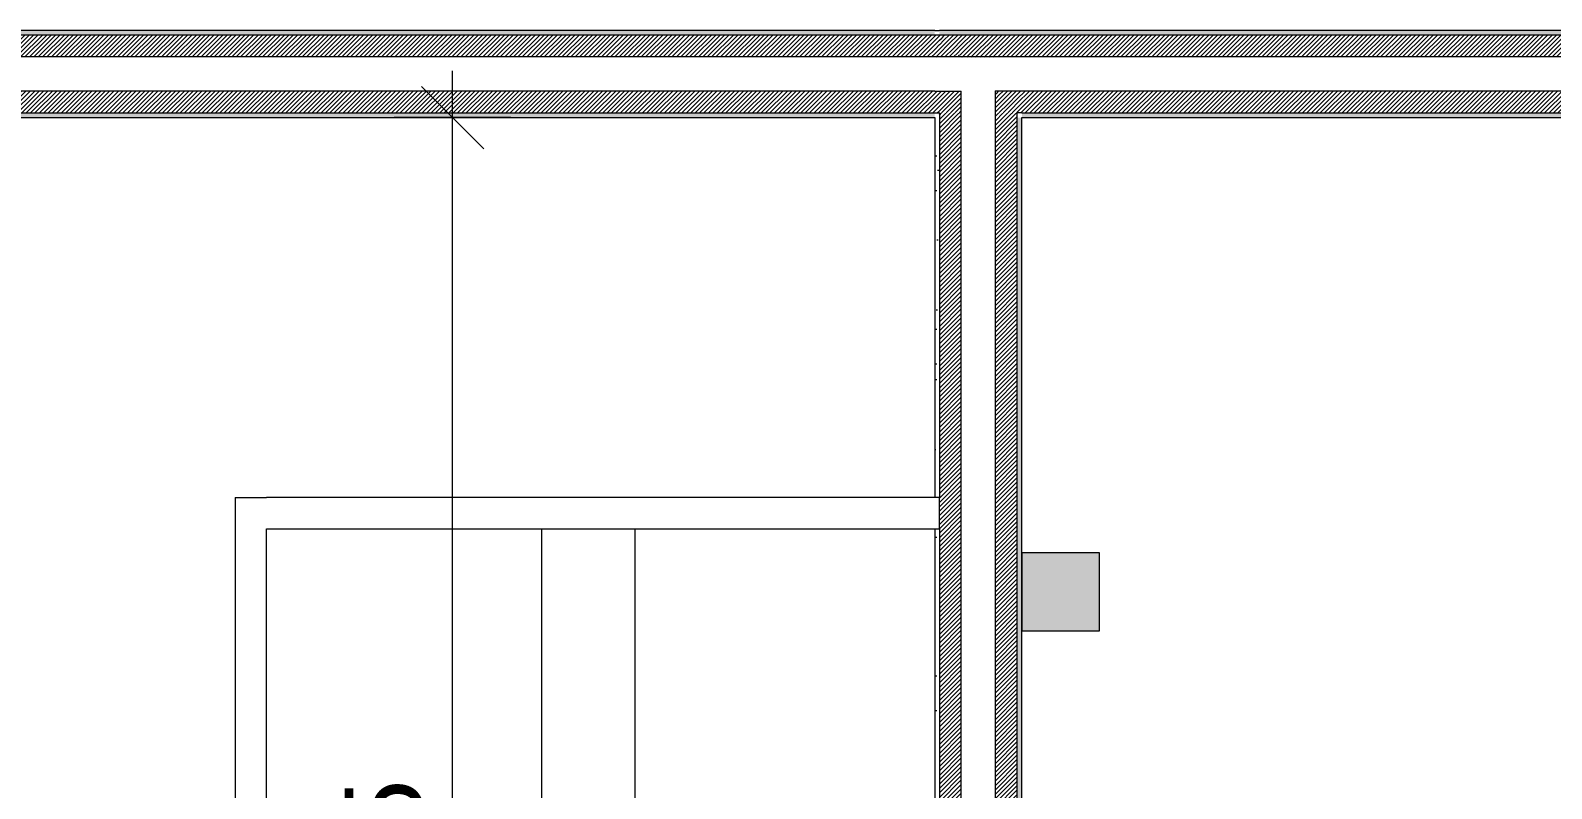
# Model space of a CAD drawing. Header units: millimetres. Extents: x 141848 to 1648660, y -821378 to -151356.
# Drawn here: x 182390 to 187278, y -190870 to -188434 of the extents above; entities that cross this region are included whole.
import ezdxf

# ---------------------------------------------------------------- set-up
doc = ezdxf.new("R2010")
doc.units = ezdxf.units.MM
doc.header["$MEASUREMENT"] = 0
doc.linetypes.add('Wipeout_Contour', pattern=[1000, 0, -1000])
for name, color, linetype in [('ASSIETTE', 7, 'Continuous'), ('Cotations - 1_100', 7, 'Continuous'), ('Nouveau_Co-Structure', 7, 'Continuous'), ('Structure - Murs extérieurs', 7, 'Continuous')]:
    doc.layers.add(name, color=color, linetype=linetype)
doc.styles.add('STYLE_GENERE_2', font='')
doc.styles.get('STYLE_GENERE_2').set_extended_font_data('Arial')
doc.dimstyles.new('STYLE_GENERE__1', dxfattribs={"dimtxt": 250, "dimasz": 190, "dimexe": 1.25, "dimexo": 0.625, "dimgap": 0, "dimtad": 1, "dimlfac": 0.001, "dimtxsty": 'STYLE_GENERE_2', "dimblk": 'ARROWHEAD_6', "dimblk1": 'ARROWHEAD_6', "dimblk2": 'ARROWHEAD_6', "dimcen": 2.5, "dimse1": 1, "dimse2": 1, "dimclrd": 7, "dimclre": 7, "dimclrt": 7, "dimazin": 3, "dimtfac": 1, "dimtmove": 0, "dimatfit": 3})
doc.dimstyles.new('STYLE_GENERE__2', dxfattribs={"dimtxt": 250, "dimasz": 190, "dimexe": 1.25, "dimexo": 0.625, "dimgap": 0, "dimtad": 1, "dimlfac": 0.001, "dimtxsty": 'STYLE_GENERE_2', "dimblk": 'ARROWHEAD_6', "dimblk1": 'ARROWHEAD_6', "dimblk2": 'ARROWHEAD_6', "dimcen": 2.5, "dimse1": 1, "dimse2": 1, "dimclrd": 7, "dimclre": 7, "dimclrt": 7, "dimazin": 3, "dimtfac": 1, "dimtmove": 0, "dimatfit": 3})
pattern_1 = [(45, (0, 175), (-55.68466, 55.68466), [0, -52.5, 0, -78.75]), (110, (175, 175), (74.000794, 26.934086), [0, -38.5, 0, -66.5])]
pattern_2 = [(45, (0, 0), (-7.0710678, 7.0710678), [])]

# ---------------------------------------------------------------- blocks, each defined once
blk = doc.blocks.new('Mur_8_1', base_point=(185576, -188434))
at = {"color": 254, "linetype": 'Wipeout_Contour', "lineweight": 0, "ltscale": 792860.084989}
blk.add_wipeout([(185311, -188434), (185296, -188434), (185311, -188449)], dxfattribs=at)
at = {"color": 254, "linetype": 'Wipeout_Contour', "lineweight": 0, "ltscale": 793984.345328}
blk.add_wipeout([(185576, -188699), (185561, -188699), (185576, -188714)], dxfattribs=at)
at = {"color": 254, "linetype": 'Wipeout_Contour', "lineweight": 0, "ltscale": 1059670.608123299}
blk.add_wipeout([(185296, -188714), (185296, -189935.1), (185311, -189935.1), (185311, -188714)], dxfattribs=at)
at = {"color": 254, "linetype": 'Wipeout_Contour', "lineweight": 0, "ltscale": 1066940.67692352}
blk.add_wipeout([(185296, -190035.1), (185296, -193676.5), (185311, -193676.5), (185311, -190035.1)], dxfattribs=at)
at = {"linetype": 'Continuous', "lineweight": 5, "true_color": 0x5f5f5f}
h = blk.add_hatch(dxfattribs=at)
h.set_pattern_fill('Enduit_0001', color=251, style=0, pattern_type=2)
h.set_pattern_definition(pattern_1)
h.paths.add_polyline_path([(185311, -188434), (185296, -188434), (185311, -188449)])
h = blk.add_hatch(dxfattribs=at)
h.set_pattern_fill('Enduit_0001', color=251, style=0, pattern_type=2)
h.set_pattern_definition(pattern_1)
h.paths.add_polyline_path([(185576, -188699), (185561, -188699), (185576, -188714)])
h = blk.add_hatch(dxfattribs=at)
h.set_pattern_fill('Enduit_0001', color=251, style=0, pattern_type=2)
h.set_pattern_definition(pattern_1)
h.paths.add_polyline_path([(185296, -188714), (185296, -189935.1), (185311, -189935.1), (185311, -188714)])
h = blk.add_hatch(dxfattribs=at)
h.set_pattern_fill('Enduit_0001', color=251, style=0, pattern_type=2)
h.set_pattern_definition(pattern_1)
h.paths.add_polyline_path([(185296, -190035.1), (185296, -193676.5), (185311, -193676.5), (185311, -190035.1)])
at = {"color": 254, "linetype": 'Wipeout_Contour', "lineweight": 0, "ltscale": 793040.068969}
blk.add_wipeout([(185381, -188449), (185311, -188449), (185381, -188519)], dxfattribs=at)
at = {"color": 254, "linetype": 'Wipeout_Contour', "lineweight": 0, "ltscale": 1057903.902351257}
blk.add_wipeout([(185296, -188699), (185296, -188714), (185311, -188714), (185311, -188699)], dxfattribs=at)
at = {"linetype": 'Continuous', "lineweight": 5, "true_color": 0x5f5f5f}
h = blk.add_hatch(dxfattribs=at)
h.set_pattern_fill('Briques_terre_cuite__int_97', color=251, style=0, pattern_type=2)
h.set_pattern_definition(pattern_2)
h.paths.add_polyline_path([(185381, -188449), (185311, -188449), (185381, -188519)])
h = blk.add_hatch(dxfattribs=at)
h.set_pattern_fill('Enduit_0001', color=251, style=0, pattern_type=2)
h.set_pattern_definition(pattern_1)
h.paths.add_polyline_path([(185296, -188699), (185296, -188714), (185311, -188714), (185311, -188699)])
at = {"color": 254, "linetype": 'Wipeout_Contour', "lineweight": 0, "ltscale": 792861.677253}
blk.add_wipeout([(185296, -188449), (185311, -188449), (185296, -188434)], dxfattribs=at)
at = {"color": 254, "linetype": 'Wipeout_Contour', "lineweight": 0, "ltscale": 793421.662968}
blk.add_wipeout([(185491, -188519), (185381, -188519), (185491, -188629)], dxfattribs=at)
at = {"linetype": 'Continuous', "lineweight": 5, "true_color": 0x5f5f5f}
h = blk.add_hatch(dxfattribs=at)
h.set_pattern_fill('Enduit_0001', color=251, style=0, pattern_type=2)
h.set_pattern_definition(pattern_1)
h.paths.add_polyline_path([(185296, -188449), (185311, -188449), (185296, -188434)])
at = {"color": 254, "linetype": 'Wipeout_Contour', "lineweight": 0, "ltscale": 793803.717811}
blk.add_wipeout([(185561, -188629), (185491, -188629), (185561, -188699)], dxfattribs=at)
at = {"linetype": 'Continuous', "lineweight": 5, "true_color": 0x5f5f5f}
h = blk.add_hatch(dxfattribs=at)
h.set_pattern_fill('Briques_terre_cuite__int_97', color=251, style=0, pattern_type=2)
h.set_pattern_definition(pattern_2)
h.paths.add_polyline_path([(185561, -188629), (185491, -188629), (185561, -188699)])
at = {"color": 254, "linetype": 'Wipeout_Contour', "lineweight": 0, "ltscale": 1066505.331466418}
blk.add_wipeout([(185576, -188714), (185561, -188714), (185561, -194171.4), (185576, -194171.4)], dxfattribs=at)
at = {"linetype": 'Continuous', "lineweight": 5, "true_color": 0x5f5f5f}
h = blk.add_hatch(dxfattribs=at)
h.set_pattern_fill('Enduit_0001', color=251, style=0, pattern_type=2)
h.set_pattern_definition(pattern_1)
h.paths.add_polyline_path([(185576, -188714), (185561, -188714), (185561, -194171.4), (185576, -194171.4)])
at = {"color": 254, "linetype": 'Wipeout_Contour', "lineweight": 0, "ltscale": 793985.937339}
blk.add_wipeout([(185561, -188714), (185576, -188714), (185561, -188699)], dxfattribs=at)
at = {"linetype": 'Continuous', "lineweight": 5, "true_color": 0x5f5f5f}
h = blk.add_hatch(dxfattribs=at)
h.set_pattern_fill('Enduit_0001', color=251, style=0, pattern_type=2)
h.set_pattern_definition(pattern_1)
h.paths.add_polyline_path([(185561, -188714), (185576, -188714), (185561, -188699)])
at = {"color": 254, "linetype": 'Wipeout_Contour', "lineweight": 0, "ltscale": 1066365.626022931}
blk.add_wipeout([(185561, -188699), (185491, -188699), (185491, -194171.4), (185561, -194171.4)], dxfattribs=at)
at = {"linetype": 'Continuous', "lineweight": 5, "true_color": 0x5f5f5f}
h = blk.add_hatch(dxfattribs=at)
h.set_pattern_fill('Briques_terre_cuite__int_97', color=251, style=0, pattern_type=2)
h.set_pattern_definition(pattern_2)
h.paths.add_polyline_path([(185561, -188699), (185491, -188699), (185491, -194171.4), (185561, -194171.4)])
at = {"color": 254, "linetype": 'Wipeout_Contour', "lineweight": 0, "ltscale": 793805.962119}
blk.add_wipeout([(185491, -188699), (185561, -188699), (185491, -188629)], dxfattribs=at)
at = {"linetype": 'Continuous', "lineweight": 5, "true_color": 0x5f5f5f}
h = blk.add_hatch(dxfattribs=at)
h.set_pattern_fill('Briques_terre_cuite__int_97', color=251, style=0, pattern_type=2)
h.set_pattern_definition(pattern_2)
h.paths.add_polyline_path([(185491, -188699), (185561, -188699), (185491, -188629)])
at = {"color": 7, "linetype": 'Continuous', "lineweight": 5}
for p in [(185576, -188699), (185561, -194171.4)]:
    blk.add_line(p, (185561, -188699), dxfattribs=at)
at = {"color": 7, "linetype": 'Continuous', "lineweight": 5, "flags": 128}
blk.add_lwpolyline([(185576, -194171.4), (185576, -188714)], dxfattribs=at)
at = {"color": 254, "linetype": 'Wipeout_Contour', "lineweight": 0, "ltscale": 1066015.274817253}
blk.add_wipeout([(185491, -188629), (185381, -188629), (185381, -194171.4), (185491, -194171.4)], dxfattribs=at)
at = {"color": 254, "linetype": 'Wipeout_Contour', "lineweight": 0, "ltscale": 793424.382272}
blk.add_wipeout([(185381, -188629), (185491, -188629), (185381, -188519)], dxfattribs=at)
at = {"color": 254, "linetype": 'Wipeout_Contour', "lineweight": 0, "ltscale": 1065170.805612834}
blk.add_wipeout([(185311, -188699), (185311, -193691.5), (185381, -193691.5), (185381, -188699)], dxfattribs=at)
at = {"linetype": 'Continuous', "lineweight": 5, "true_color": 0x5f5f5f}
h = blk.add_hatch(dxfattribs=at)
h.set_pattern_fill('Briques_terre_cuite__int_97', color=251, style=0, pattern_type=2)
h.set_pattern_definition(pattern_2)
h.paths.add_polyline_path([(185311, -188699), (185311, -193691.5), (185381, -193691.5), (185381, -188699)])
at = {"color": 7, "linetype": 'Continuous', "lineweight": 5}
for p, q in [((185561, -188629), (185491, -188629)), ((185491, -194171.4), (185491, -188629)), ((185311, -189935.1), (185296, -189935.1)), ((185311, -190035.1), (185311, -189935.1)), ((185296, -190035.1), (185311, -190035.1)), ((185311, -190035.1), (185311, -193691.5))]:
    blk.add_line(p, q, dxfattribs=at)
at = {"color": 7, "linetype": 'Continuous', "lineweight": 5, "flags": 128}
blk.add_lwpolyline([(185296, -190035.1), (185296, -193676.5)], dxfattribs=at)
at = {"color": 7, "linetype": 'Continuous', "lineweight": 5}
blk.add_point((185491, -188629), dxfattribs=at)
at = {"color": 254, "linetype": 'Wipeout_Contour', "lineweight": 0, "ltscale": 793042.314077}
blk.add_wipeout([(185311, -188519), (185381, -188519), (185311, -188449)], dxfattribs=at)
at = {"linetype": 'Continuous', "lineweight": 5, "true_color": 0x5f5f5f}
h = blk.add_hatch(dxfattribs=at)
h.set_pattern_fill('Briques_terre_cuite__int_97', color=251, style=0, pattern_type=2)
h.set_pattern_definition(pattern_2)
h.paths.add_polyline_path([(185311, -188519), (185381, -188519), (185311, -188449)])
at = {"color": 7, "linetype": 'Continuous', "lineweight": 5}
for p, q in [((185311, -188449), (185296, -188449)), ((185381, -188449), (185311, -188449)), ((185381, -188519), (185311, -188519)), ((185491, -188519), (185381, -188519))]:
    blk.add_line(p, q, dxfattribs=at)
at = {"color": 7, "linetype": 'Continuous', "lineweight": 5, "flags": 128}
blk.add_lwpolyline([(185296, -188434), (185311, -188434)], dxfattribs=at)
at = {"color": 7, "linetype": 'Continuous', "lineweight": 5}
for p in [(185311, -188519), (185381, -188519)]:
    blk.add_point(p, dxfattribs=at)
at = {"color": 254, "linetype": 'Wipeout_Contour', "lineweight": 0, "ltscale": 1057901.7513548}
blk.add_wipeout([(185311, -188629), (185311, -188699), (185381, -188699), (185381, -188629)], dxfattribs=at)
at = {"linetype": 'Continuous', "lineweight": 5, "true_color": 0x5f5f5f}
h = blk.add_hatch(dxfattribs=at)
h.set_pattern_fill('Briques_terre_cuite__int_97', color=251, style=0, pattern_type=2)
h.set_pattern_definition(pattern_2)
h.paths.add_polyline_path([(185311, -188629), (185311, -188699), (185381, -188699), (185381, -188629)])
at = {"color": 7, "linetype": 'Continuous', "lineweight": 5}
for p, q in [((185311, -188629), (185381, -188629)), ((185381, -188699), (185381, -188629)), ((185296, -188699), (185311, -188699)), ((185311, -188699), (185311, -189935.1)), ((185381, -193691.5), (185381, -188699))]:
    blk.add_line(p, q, dxfattribs=at)
at = {"color": 7, "linetype": 'Continuous', "lineweight": 5, "flags": 128}
blk.add_lwpolyline([(185296, -188714), (185296, -189935.1)], dxfattribs=at)
blk = doc.blocks.new('Mur_75_1', base_point=(185576, -188434))
at = {"color": 254, "linetype": 'Wipeout_Contour', "lineweight": 0, "ltscale": 1066577.893800127}
blk.add_wipeout([(185311, -188449), (191961, -188449), (191961, -188434), (185311, -188434)], dxfattribs=at)
at = {"color": 254, "linetype": 'Wipeout_Contour', "lineweight": 0, "ltscale": 1067320.987333229}
blk.add_wipeout([(185576, -188714), (191696, -188714), (191696, -188699), (185576, -188699)], dxfattribs=at)
at = {"linetype": 'Continuous', "lineweight": 5, "true_color": 0x5f5f5f}
h = blk.add_hatch(dxfattribs=at)
h.set_pattern_fill('Enduit_0001', color=251, style=0, pattern_type=2)
h.set_pattern_definition(pattern_1)
h.paths.add_polyline_path([(185311, -188449), (191961, -188449), (191961, -188434), (185311, -188434)])
h = blk.add_hatch(dxfattribs=at)
h.set_pattern_fill('Enduit_0001', color=251, style=0, pattern_type=2)
h.set_pattern_definition(pattern_1)
h.paths.add_polyline_path([(185576, -188714), (191696, -188714), (191696, -188699), (185576, -188699)])
at = {"color": 254, "linetype": 'Wipeout_Contour', "lineweight": 0, "ltscale": 1066696.329537219}
blk.add_wipeout([(185381, -188519), (191891, -188519), (191891, -188449), (185381, -188449)], dxfattribs=at)
at = {"linetype": 'Continuous', "lineweight": 5, "true_color": 0x5f5f5f}
h = blk.add_hatch(dxfattribs=at)
h.set_pattern_fill('Briques_terre_cuite__int_97', color=251, style=0, pattern_type=2)
h.set_pattern_definition(pattern_2)
h.paths.add_polyline_path([(185381, -188519), (191891, -188519), (191891, -188449), (185381, -188449)])
at = {"color": 7, "linetype": 'Continuous', "lineweight": 5}
for p, q in [((185381, -188449), (185311, -188449)), ((191891, -188449), (185381, -188449))]:
    blk.add_line(p, q, dxfattribs=at)
at = {"color": 7, "linetype": 'Continuous', "lineweight": 5, "flags": 128}
blk.add_lwpolyline([(191961, -188434), (185311, -188434)], dxfattribs=at)
at = {"color": 254, "linetype": 'Wipeout_Contour', "lineweight": 0, "ltscale": 1066948.192809023}
blk.add_wipeout([(185491, -188629), (191781, -188629), (191781, -188519), (185491, -188519)], dxfattribs=at)
at = {"color": 7, "linetype": 'Continuous', "lineweight": 5}
for p, q in [((185491, -188519), (185381, -188519)), ((191781, -188519), (185491, -188519))]:
    blk.add_line(p, q, dxfattribs=at)
at = {"color": 254, "linetype": 'Wipeout_Contour', "lineweight": 0, "ltscale": 1067201.109110958}
blk.add_wipeout([(185561, -188699), (191711, -188699), (191711, -188629), (185561, -188629)], dxfattribs=at)
at = {"linetype": 'Continuous', "lineweight": 5, "true_color": 0x5f5f5f}
h = blk.add_hatch(dxfattribs=at)
h.set_pattern_fill('Briques_terre_cuite__int_97', color=251, style=0, pattern_type=2)
h.set_pattern_definition(pattern_2)
h.paths.add_polyline_path([(185561, -188699), (191711, -188699), (191711, -188629), (185561, -188629)])
at = {"color": 7, "linetype": 'Continuous', "lineweight": 5}
for p, q in [((185561, -188629), (185491, -188629)), ((191711, -188629), (185561, -188629)), ((185576, -188699), (185561, -188699)), ((185576, -188699), (191696, -188699))]:
    blk.add_line(p, q, dxfattribs=at)
at = {"color": 7, "linetype": 'Continuous', "lineweight": 5, "flags": 128}
blk.add_lwpolyline([(185576, -188714), (191696, -188714)], dxfattribs=at)
blk = doc.blocks.new('Mur_135_1', base_point=(177875.5, -188434))
at = {"color": 254, "linetype": 'Wipeout_Contour', "lineweight": 0, "ltscale": 1057782.616644795}
blk.add_wipeout([(185296, -188629), (185296, -188699), (185311, -188699), (185311, -188629)], dxfattribs=at)
at = {"linetype": 'Continuous', "lineweight": 5, "true_color": 0x5f5f5f}
h = blk.add_hatch(dxfattribs=at)
h.set_pattern_fill('Briques_terre_cuite__int_97', color=251, style=0, pattern_type=2)
h.set_pattern_definition(pattern_2)
h.paths.add_polyline_path([(185296, -188629), (185296, -188699), (185311, -188699), (185311, -188629)])
at = {"color": 254, "linetype": 'Wipeout_Contour', "lineweight": 0, "ltscale": 1057525.817971743}
blk.add_wipeout([(185296, -188519), (185296, -188629), (185311, -188629), (185311, -188519)], dxfattribs=at)
at = {"color": 254, "linetype": 'Wipeout_Contour', "lineweight": 0, "ltscale": 1047592.978389917}
blk.add_wipeout([(177875.5, -188714), (185296, -188714), (185296, -188699), (177875.5, -188699)], dxfattribs=at)
at = {"linetype": 'Continuous', "lineweight": 5, "true_color": 0x5f5f5f}
h = blk.add_hatch(dxfattribs=at)
h.set_pattern_fill('Enduit_0001', color=251, style=0, pattern_type=2)
h.set_pattern_definition(pattern_1)
h.paths.add_polyline_path([(177875.5, -188714), (185296, -188714), (185296, -188699), (177875.5, -188699)])
at = {"color": 254, "linetype": 'Wipeout_Contour', "lineweight": 0, "ltscale": 1057269.065972122}
blk.add_wipeout([(185296, -188449), (185296, -188519), (185311, -188519), (185311, -188449)], dxfattribs=at)
at = {"linetype": 'Continuous', "lineweight": 5, "true_color": 0x5f5f5f}
h = blk.add_hatch(dxfattribs=at)
h.set_pattern_fill('Briques_terre_cuite__int_97', color=251, style=0, pattern_type=2)
h.set_pattern_definition(pattern_2)
h.paths.add_polyline_path([(185296, -188449), (185296, -188519), (185311, -188519), (185311, -188449)])
at = {"color": 254, "linetype": 'Wipeout_Contour', "lineweight": 0, "ltscale": 1046829.396967914}
blk.add_wipeout([(185296, -188434), (177875.5, -188434), (177875.5, -188449), (185296, -188449)], dxfattribs=at)
at = {"color": 254, "linetype": 'Wipeout_Contour', "lineweight": 0, "ltscale": 1057644.981607388}
blk.add_wipeout([(185311, -188519), (185311, -188629), (185381, -188629), (185381, -188519)], dxfattribs=at)
at = {"linetype": 'Continuous', "lineweight": 5, "true_color": 0x5f5f5f}
h = blk.add_hatch(dxfattribs=at)
h.set_pattern_fill('Enduit_0001', color=251, style=0, pattern_type=2)
h.set_pattern_definition(pattern_1)
h.paths.add_polyline_path([(185296, -188434), (177875.5, -188434), (177875.5, -188449), (185296, -188449)])
at = {"color": 254, "linetype": 'Wipeout_Contour', "lineweight": 0, "ltscale": 1046951.827787744}
blk.add_wipeout([(185296, -188449), (177875.5, -188449), (177875.5, -188519), (185296, -188519)], dxfattribs=at)
at = {"linetype": 'Continuous', "lineweight": 5, "true_color": 0x5f5f5f}
h = blk.add_hatch(dxfattribs=at)
h.set_pattern_fill('Briques_terre_cuite__int_97', color=251, style=0, pattern_type=2)
h.set_pattern_definition(pattern_2)
h.paths.add_polyline_path([(185296, -188449), (177875.5, -188449), (177875.5, -188519), (185296, -188519)])
at = {"color": 7, "linetype": 'Continuous', "lineweight": 5}
for p, q in [((185296, -188449), (177875.5, -188449)), ((185311, -188449), (185296, -188449))]:
    blk.add_line(p, q, dxfattribs=at)
at = {"color": 7, "linetype": 'Continuous', "lineweight": 5, "flags": 128}
blk.add_lwpolyline([(185296, -188434), (177875.5, -188434)], dxfattribs=at)
at = {"color": 254, "linetype": 'Wipeout_Contour', "lineweight": 0, "ltscale": 1047211.134260593}
blk.add_wipeout([(185296, -188519), (177875.5, -188519), (177875.5, -188629), (185296, -188629)], dxfattribs=at)
at = {"color": 7, "linetype": 'Continuous', "lineweight": 5}
for p, q in [((185296, -188519), (177875.5, -188519)), ((185311, -188519), (185296, -188519)), ((185381, -188519), (185311, -188519))]:
    blk.add_line(p, q, dxfattribs=at)
at = {"color": 254, "linetype": 'Wipeout_Contour', "lineweight": 0, "ltscale": 1047470.486877613}
blk.add_wipeout([(185296, -188629), (177875.5, -188629), (177875.5, -188699), (185296, -188699)], dxfattribs=at)
at = {"linetype": 'Continuous', "lineweight": 5, "true_color": 0x5f5f5f}
h = blk.add_hatch(dxfattribs=at)
h.set_pattern_fill('Briques_terre_cuite__int_97', color=251, style=0, pattern_type=2)
h.set_pattern_definition(pattern_2)
h.paths.add_polyline_path([(185296, -188629), (177875.5, -188629), (177875.5, -188699), (185296, -188699)])
at = {"color": 7, "linetype": 'Continuous', "lineweight": 5}
for p, q in [((185296, -188629), (177875.5, -188629)), ((185296, -188629), (185311, -188629)), ((185311, -188629), (185381, -188629)), ((177875.5, -188699), (185296, -188699)), ((185296, -188699), (185311, -188699))]:
    blk.add_line(p, q, dxfattribs=at)
at = {"color": 7, "linetype": 'Continuous', "lineweight": 5, "flags": 128}
blk.add_lwpolyline([(177875.5, -188714), (185296, -188714)], dxfattribs=at)
blk = doc.blocks.new('Mur_145_1', base_point=(183048.3, -190035.1))
at = {"layer": 'Structure - Murs extérieurs', "color": 7, "linetype": 'Continuous', "lineweight": 5}
for p, q in [((183133.3, -193691.5), (183048.3, -193691.5)), ((183133.3, -193691.5), (183148.3, -193691.5)), ((183148.3, -193691.5), (183148.3, -193676.5))]:
    blk.add_line(p, q, dxfattribs=at)
at = {"layer": 'Structure - Murs extérieurs', "color": 7, "linetype": 'Continuous', "lineweight": 5, "flags": 128}
for points in [[(183048.3, -189935.1), (183148.3, -189935.1)], [(183048.3, -189935.1), (183048.3, -193676.5)], [(183148.3, -193676.5), (183148.3, -190035.1)]]:
    blk.add_lwpolyline(points, dxfattribs=at)
blk = doc.blocks.new('Mur_151_1', base_point=(183048.3, -190035.1))
at = {"layer": 'Structure - Murs extérieurs', "color": 7, "linetype": 'Continuous', "lineweight": 5}
for p, q in [((185311, -189935.1), (185296, -189935.1)), ((185311, -190035.1), (185311, -189935.1)), ((185296, -190035.1), (185311, -190035.1))]:
    blk.add_line(p, q, dxfattribs=at)
at = {"layer": 'Structure - Murs extérieurs', "color": 7, "linetype": 'Continuous', "lineweight": 5, "flags": 128}
for points in [[(185296, -189935.1), (183148.3, -189935.1)], [(183148.3, -190035.1), (185296, -190035.1)]]:
    blk.add_lwpolyline(points, dxfattribs=at)
blk = doc.blocks.new('*D490')
at = {"layer": 'Cotations - 1_100', "color": 7, "linetype": 'Continuous', "lineweight": 5}
for p, q in [((163140.7, -198123.5), (163140.7, -197748.5)), ((185296, -198123.5), (185296, -197748.5)), ((163240.7, -197836), (163040.7, -198036)), ((185396, -197836), (185196, -198036)), ((162990.7, -197936), (163140.7, -197936)), ((163140.7, -197936), (185296, -197936))]:
    blk.add_line(p, q, dxfattribs=at)
at = {"layer": 'Cotations - 1_100', "color": 7, "lineweight": 5, "char_height": 250, "attachment_point": 7, "style": 'STYLE_GENERE_2'}
for s, insert in [('\\A1;{\\pql;\\fArial|b0|i0|c0|p38;22,16}', (173458.4, -197886)), ('\\A1;{\\pql;\\fArial|b0|i0|c0|p38;0,26}', (184530.9, -197886))]:
    blk.add_mtext(s, dxfattribs=dict(at, insert=insert))
blk = doc.blocks.new('ARROWHEAD_6')
at = {"color": 0, "linetype": 'Continuous', "lineweight": 0}
for p, q in [((-0.5, -0.5), (0.5, 0.5)), ((0, 0), (-1, 0))]:
    blk.add_line(p, q, dxfattribs=at)
blk = doc.blocks.new('*D492')
at = {"layer": 'Cotations - 1_100', "color": 7, "linetype": 'Continuous', "lineweight": 5}
for p, q in [((185555.5, -198123.5), (185555.5, -197748.5)), ((191696, -198123.5), (191696, -197748.5)), ((185655.5, -197836), (185455.5, -198036)), ((191596, -198036), (191796, -197836)), ((185555.5, -197936), (191696, -197936)), ((191696, -197936), (191846, -197936))]:
    blk.add_line(p, q, dxfattribs=at)
at = {"layer": 'Cotations - 1_100', "color": 7, "lineweight": 5, "insert": (188293.2, -197886), "char_height": 250, "attachment_point": 7, "style": 'STYLE_GENERE_2'}
blk.add_mtext('\\A1;{\\pql;\\fArial|b0|i0|c0|p38;6,14}', dxfattribs=at)
blk = doc.blocks.new('*D524')
at = {"layer": 'Cotations - 1_100', "color": 7, "linetype": 'Continuous', "lineweight": 5}
for p, q in [((183746.7, -188714), (183746.7, -188564)), ((183846.7, -188814), (183646.7, -188614)), ((183934.2, -188714), (183559.2, -188714)), ((183746.7, -193661.5), (183746.7, -188714)), ((183646.7, -193561.5), (183846.7, -193761.5)), ((183934.2, -193661.5), (183559.2, -193661.5))]:
    blk.add_line(p, q, dxfattribs=at)
at = {"layer": 'Cotations - 1_100', "color": 7, "lineweight": 5, "insert": (183696.7, -191520.3), "char_height": 250, "attachment_point": 7, "rotation": 90, "style": 'STYLE_GENERE_2'}
blk.add_mtext('\\A1;{\\pql;\\fArial|b0|i0|c0|p38;4,95}', dxfattribs=at)

msp = doc.modelspace()

# ---------------------------------------------------------------- linework, layer by layer
at = {"layer": 'ASSIETTE', "color": 7, "linetype": 'Continuous', "lineweight": 5}
for p, q in [((184033.271, -190935.076), (184033.271, -190035.076)), ((184333.271, -190935.076), (184333.271, -190035.076))]:
    msp.add_line(p, q, dxfattribs=at)

# ---------------------------------------------------------------- block references
at = {"color": 7, "lineweight": 5}
msp.add_blockref('Mur_8_1', (185576.034, -188433.997), dxfattribs=at)
at = {"layer": 'Structure - Murs extérieurs', "color": 7, "lineweight": 5}
msp.add_blockref('Mur_145_1', (183048.271, -190035.076), dxfattribs=at)

# ---------------------------------------------------------------- next in the draw order: hatches: boundary and pattern name
at = {"layer": 'Nouveau_Co-Structure', "linetype": 'Continuous', "lineweight": 5}
msp.add_hatch(color=1, dxfattribs=at).paths.add_polyline_path([(185825.584, -190112.748), (185575.584, -190112.748), (185575.584, -190362.748), (185825.584, -190362.748)])

# ---------------------------------------------------------------- next in the draw order: linework, layer by layer
at = {"layer": 'Nouveau_Co-Structure', "color": 7, "linetype": 'Continuous', "lineweight": 5}
msp.add_lwpolyline([(185825.584, -190112.748), (185575.584, -190112.748), (185575.584, -190362.748), (185825.584, -190362.748)], close=True, dxfattribs=at)

# ---------------------------------------------------------------- next in the draw order: block references
at = {"color": 7, "lineweight": 5}
msp.add_blockref('Mur_75_1', (185576.034, -188433.997), dxfattribs=at)
at = {"layer": 'Structure - Murs extérieurs', "color": 7, "lineweight": 5}
msp.add_blockref('Mur_151_1', (183048.271, -190035.076), dxfattribs=at)

# ---------------------------------------------------------------- next in the draw order: block references
at = {"color": 7, "lineweight": 5}
msp.add_blockref('Mur_135_1', (177875.542, -188433.997), dxfattribs=at)

# ---------------------------------------------------------------- next in the draw order: dimensions: what is measured, and where the dimension line sits
at = {"layer": 'Cotations - 1_100', "color": 7, "linetype": 'Continuous', "lineweight": 5}
dim = msp.add_linear_dim(base=(191696.034, -197935.994), p1=(185555.542, -200100.57), p2=(191696.034, -188713.997), dimstyle='STYLE_GENERE__1', dxfattribs=at)
dim.commit()
dim.dimension.update_dxf_attribs({"geometry": '*D492', "text_midpoint": (188617.922, -197760.994), "dimtype": 160})

# ---------------------------------------------------------------- next in the draw order: dimensions: what is measured, and where the dimension line sits
dim = msp.add_linear_dim(base=(183746.673, -188713.997), p1=(183895.902, -193661.535), p2=(191696.034, -188713.997), angle=90, dimstyle='STYLE_GENERE__2', dxfattribs=at)
dim.commit()
dim.dimension.update_dxf_attribs({"geometry": '*D524', "text_midpoint": (183571.673, -191195.632), "dimtype": 160, "text_rotation": 90})
dim = msp.add_linear_dim(base=(185296.034, -197935.994), p1=(163140.681, -188713.997), p2=(185296.034, -195571.428), dimstyle='STYLE_GENERE__1', dxfattribs=at)
dim.commit()
dim.dimension.update_dxf_attribs({"geometry": '*D490', "text_midpoint": (173878.357, -197760.994), "dimtype": 160})

doc.saveas('drawing.dxf')
